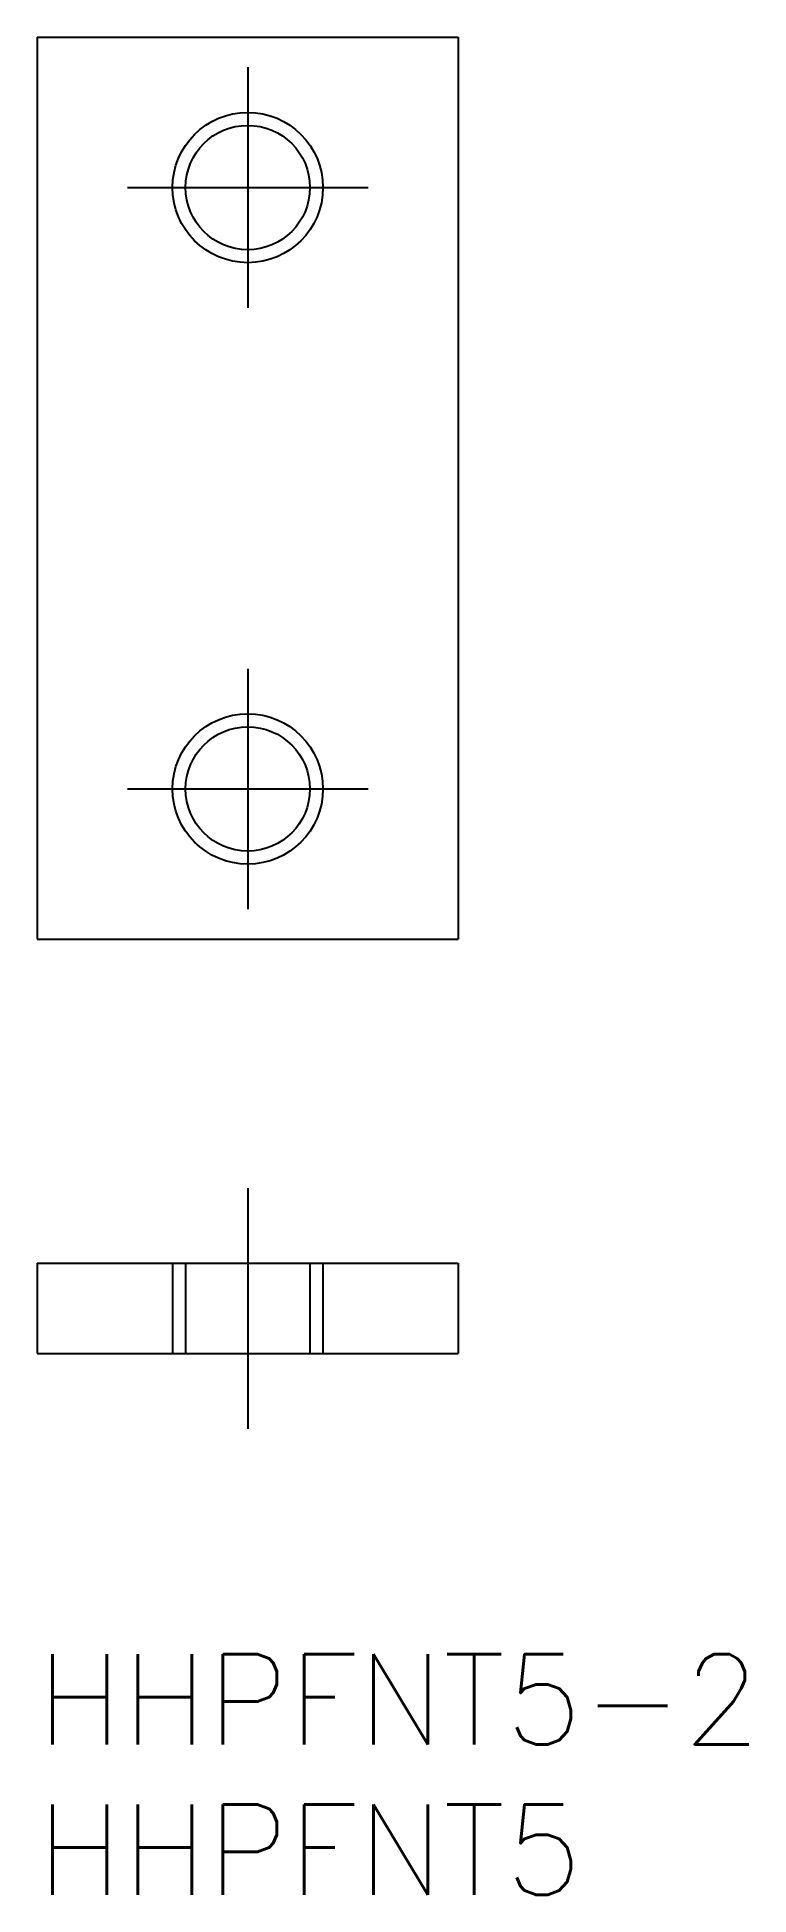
# Model space of a CAD drawing. Extents: x 0 to 23.7, y -8 to 53.8.
import ezdxf

# ---------------------------------------------------------------- set-up
doc = ezdxf.new("R2010")
doc.units = 0
doc.header["$LTSCALE"] = 0.5
doc.linetypes.add('CENTER', pattern=[50.8, 31.75, -6.35, 6.35, -6.35])
doc.linetypes.add('DASHED', pattern=[19.05, 12.7, -6.35])
for name, color, linetype in [('MSM_CENTER', 1, 'CENTER'), ('MSM_CONTINUOUS', 7, 'CONTINUOUS'), ('MSM_DASHED', 4, 'DASHED'), ('MSM_NARROW', 5, 'CONTINUOUS'), ('MSM_PART_NUMBER', 7, 'CONTINUOUS')]:
    doc.layers.add(name, color=color, linetype=linetype)
doc.styles.get("Standard").update_dxf_attribs({"font": 'txt.shx', "height": 3, "bigfont": 'bigfont.shx'})

# ---------------------------------------------------------------- blocks, each defined once
blk = doc.blocks.new('*U2')
at = {"layer": 'MSM_PART_NUMBER'}
blk.add_text('HHPFNT5-2', height=3, dxfattribs=at).set_placement((0, -3))
blk = doc.blocks.new('*U3')
at = {"layer": 'MSM_PART_NUMBER'}
blk.add_text('HHPFNT5', height=3, dxfattribs=at).set_placement((0, -8))

msp = doc.modelspace()

# ---------------------------------------------------------------- linework, layer by layer
at = {"layer": 'MSM_CENTER'}
for p, q in [((7, 52.774), (7, 44.774)), ((3, 48.774), (11, 48.774)), ((7, 32.774), (7, 24.774)), ((3, 28.774), (11, 28.774)), ((7, 15.5), (7, 7.5))]:
    msp.add_line(p, q, dxfattribs=at)
at = {"layer": 'MSM_CONTINUOUS'}
for p, q in [((0, 53.774), (0, 23.774)), ((0, 53.774), (14, 53.774)), ((14, 53.774), (14, 23.774)), ((0, 23.774), (14, 23.774)), ((0, 13), (0, 10)), ((0, 13), (14, 13)), ((14, 13), (14, 10)), ((0, 10), (14, 10))]:
    msp.add_line(p, q, dxfattribs=at)
for centre in [(7, 48.774), (7, 28.774)]:
    msp.add_circle(centre, 2.067, dxfattribs=at)
at = {"layer": 'MSM_DASHED'}
for p, q in [((4.5, 13), (4.5, 10)), ((4.933, 13), (4.933, 10)), ((9.067, 13), (9.067, 10)), ((9.5, 13), (9.5, 10))]:
    msp.add_line(p, q, dxfattribs=at)
at = {"layer": 'MSM_NARROW'}
for centre in [(7, 48.774), (7, 28.774)]:
    msp.add_circle(centre, 2.5, dxfattribs=at)

# ---------------------------------------------------------------- block references
at = {"layer": 'MSM_CONTINUOUS'}
for name in ['*U2', '*U3']:
    msp.add_blockref(name, (0, 0), dxfattribs=at)

doc.saveas('drawing.dxf')
